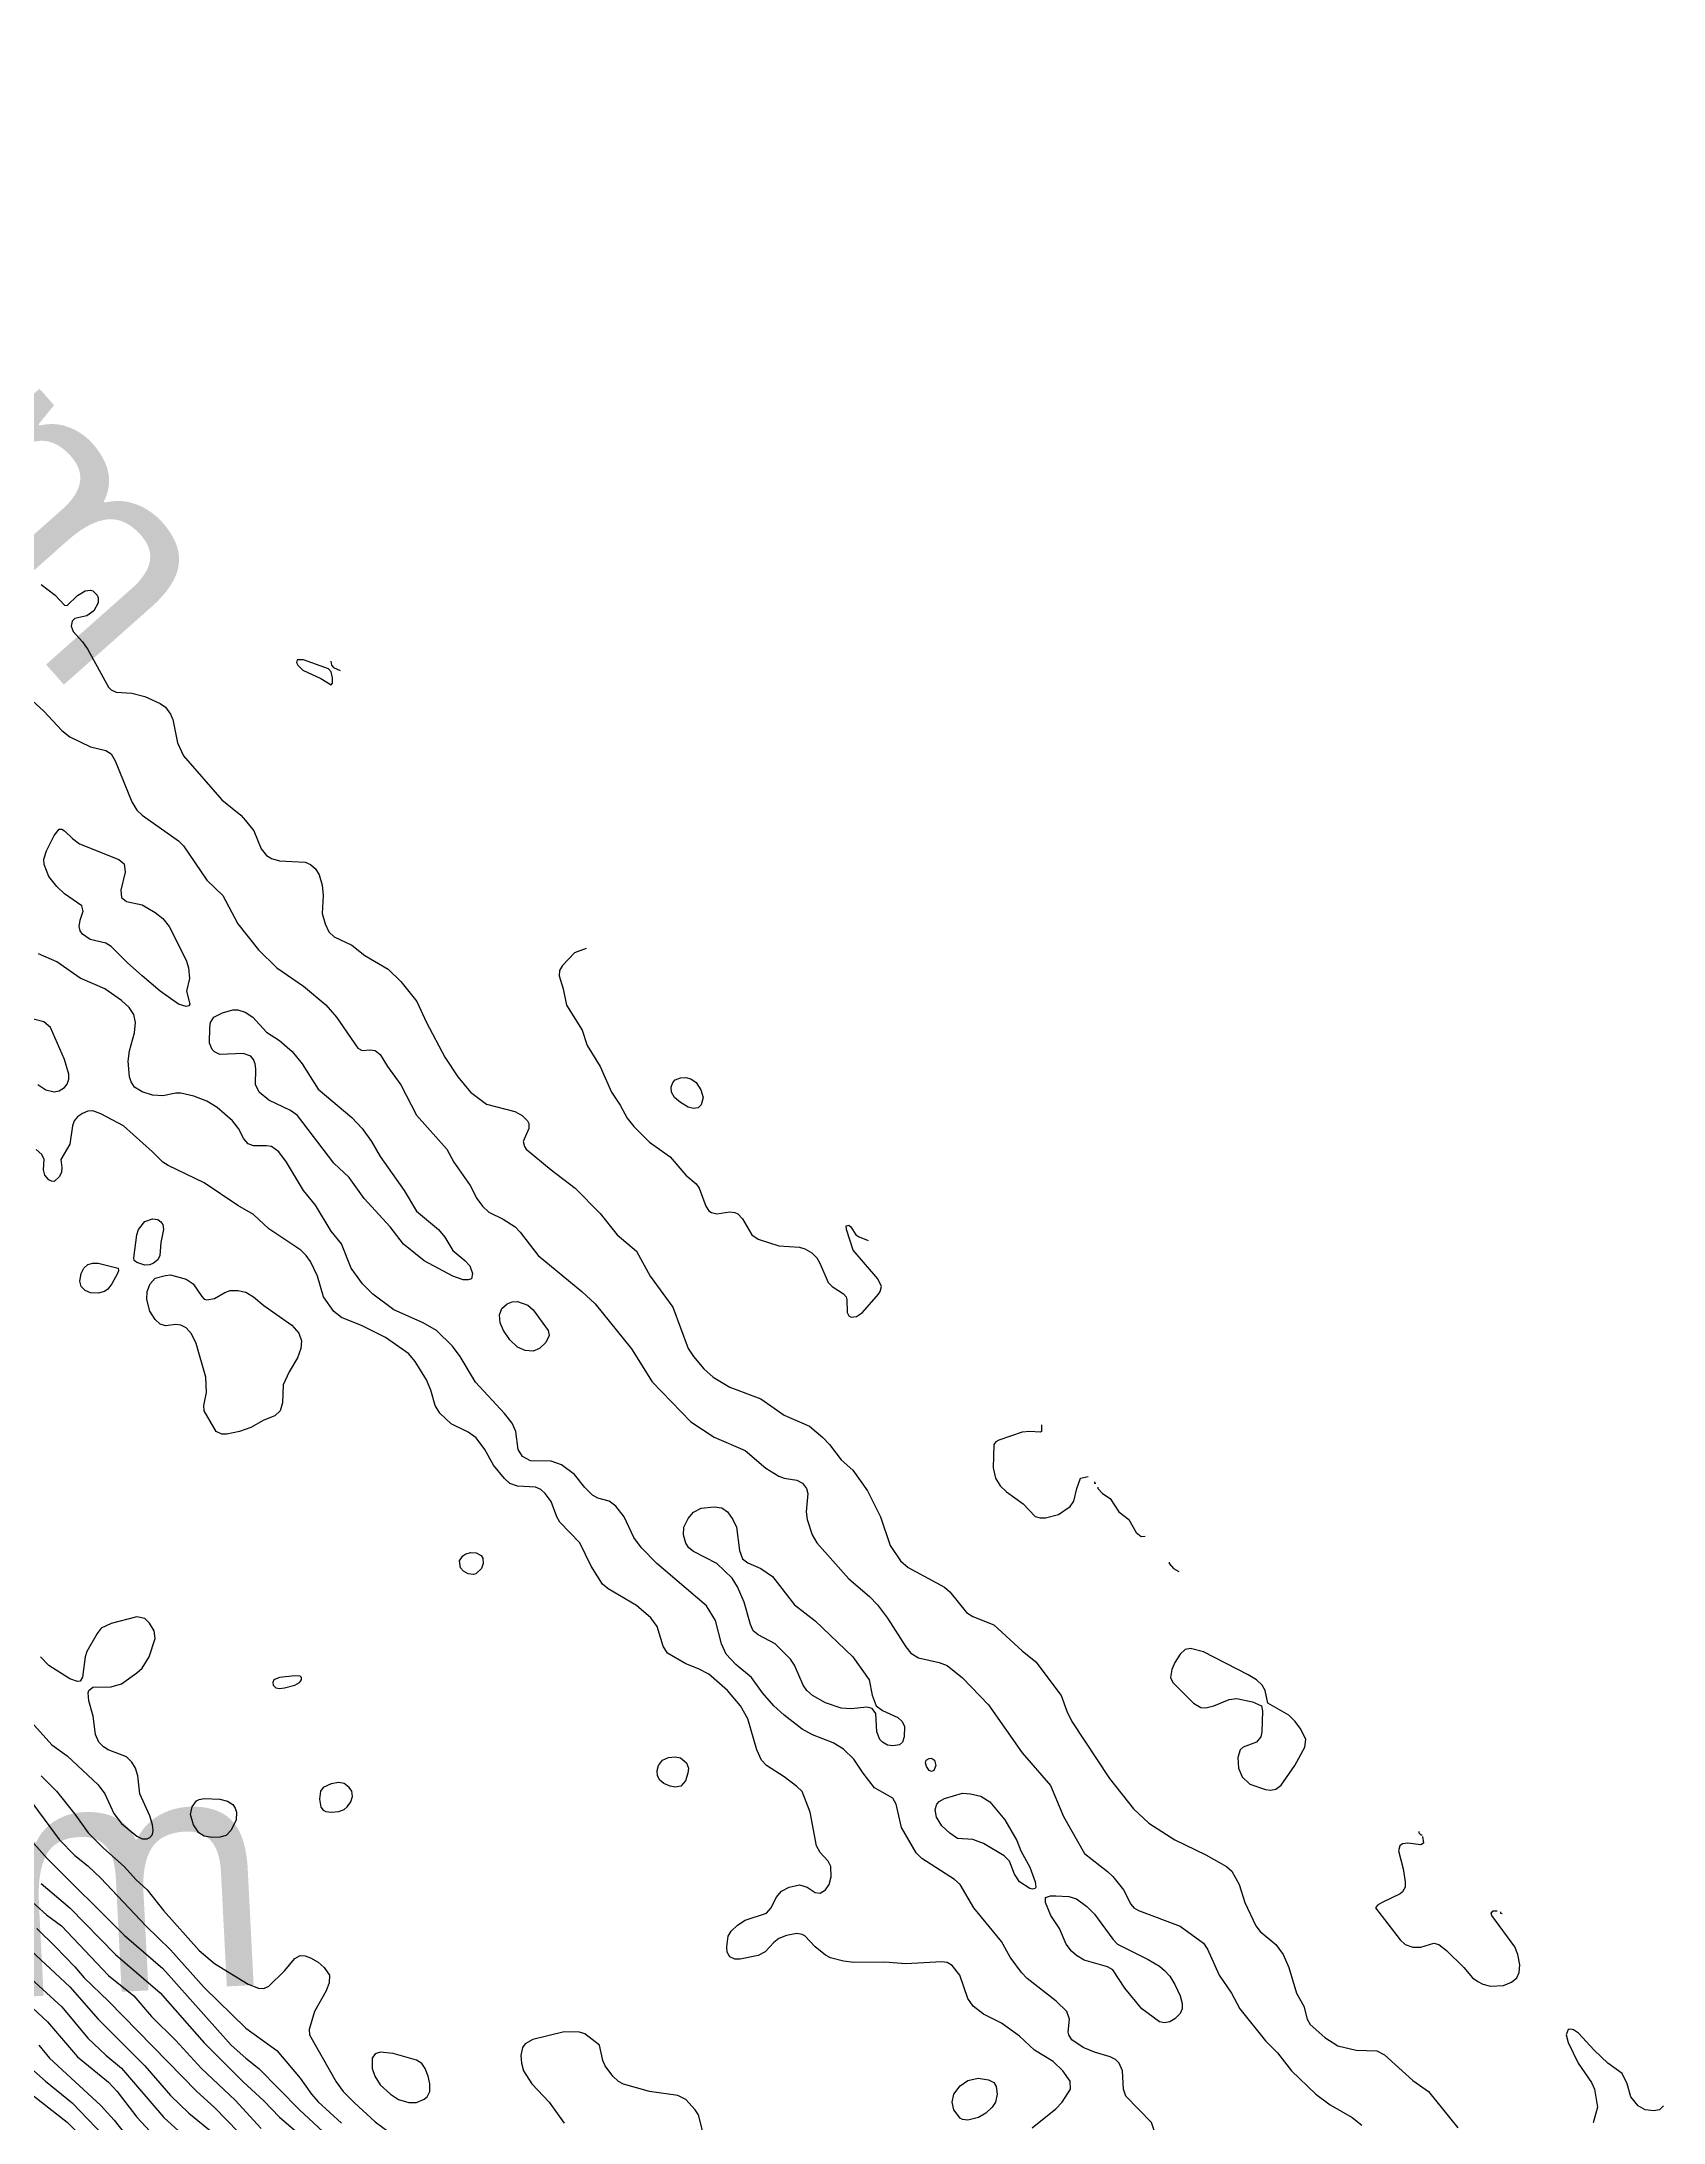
# Model space of a CAD drawing. Extents: x 474277 to 475042, y 254928 to 255625.
# Drawn here: x 474789.9 to 474838, y 255488.2 to 255549.8 of the extents above; entities that cross this region are included whole.
import ezdxf

# ---------------------------------------------------------------- set-up
doc = ezdxf.new("R2010")
doc.units = 0
doc.header["$MEASUREMENT"] = 0
doc.layers.add('BaseMapV2_DTM_export_MonNov09090547073261 — entities', color=1, linetype='CONTINUOUS')
doc.styles.get("Standard").update_dxf_attribs({"font": 'romans.shx'})

msp = doc.modelspace()

# ---------------------------------------------------------------- linework, layer by layer
at = {"layer": 'BaseMapV2_DTM_export_MonNov09090547073261 — entities', "color": 15, "linetype": 'Continuous', "true_color": 0xb7484b}
for points in [[(474789.901, 255533.736, 82.75), (474790.31, 255533.417, 82.75), (474790.591, 255533.117, 82.75), (474790.668, 255533.112, 82.75), (474790.974, 255533.407, 82.75), (474791.204, 255533.544, 82.75), (474791.358, 255533.567, 82.75), (474791.434, 255533.542, 82.75), (474791.555, 255533.417, 82.75), (474791.586, 255533.341, 82.75), (474791.587, 255533.187, 82.75), (474791.458, 255532.957, 82.75), (474791.25, 255532.804, 82.75), (474790.898, 255532.725, 82.75), (474790.816, 255532.651, 82.75), (474790.784, 255532.497, 82.75), (474790.848, 255532.344, 82.75), (474791.128, 255532.031, 82.75), (474791.28, 255531.807, 82.75), (474791.894, 255530.697, 82.75), (474791.971, 255530.617, 82.75), (474792.124, 255530.543, 82.75), (474792.584, 255530.513, 82.75), (474792.968, 255530.416, 82.75), (474793.428, 255530.209, 82.75), (474793.581, 255530.095, 82.75), (474793.732, 255529.89, 82.75), (474793.801, 255529.737, 82.75), (474793.936, 255529.047, 82.75), (474794.119, 255528.663, 82.75), (474795.253, 255527.36, 82.75), (474795.813, 255526.9, 82.75), (474795.953, 255526.747, 82.75), (474796.195, 255526.44, 82.75), (474796.413, 255525.903, 82.75), (474796.572, 255525.709, 82.75), (474796.725, 255525.623, 82.75), (474796.955, 255525.552, 82.75), (474797.722, 255525.509, 82.75), (474797.878, 255525.443, 82.75), (474798.028, 255525.311, 82.75), (474798.133, 255525.136, 82.75), (474798.228, 255524.83, 82.75), (474798.254, 255524.523, 82.75), (474798.219, 255523.986, 82.75), (474798.312, 255523.679, 82.75), (474798.425, 255523.449, 82.75), (474798.579, 255523.296, 82.75), (474799.102, 255523.047, 82.75), (474799.485, 255522.748, 82.75), (474800.175, 255522.336, 82.75), (474800.559, 255521.973, 82.75), (474801.032, 255521.379, 82.75), (474801.317, 255520.766, 82.75), (474801.862, 255519.737, 82.75), (474802.246, 255519.149, 82.75), (474802.617, 255518.696, 82.75), (474803.089, 255518.341, 82.75), (474803.932, 255518.124, 82.75), (474804.145, 255518.005, 82.75), (474804.305, 255517.852, 82.75), (474804.346, 255517.775, 82.75), (474804.349, 255517.622, 82.75), (474804.182, 255517.239, 82.75), (474804.214, 255517.085, 82.75), (474804.266, 255517.009, 82.75), (474805.006, 255516.395, 82.75), (474805.718, 255515.859, 82.75), (474806.463, 255515.105, 82.75), (474806.964, 255514.478, 82.75), (474807.536, 255513.994, 82.75), (474807.937, 255513.252, 82.75), (474808.61, 255512.331, 82.75), (474809.07, 255511.105, 82.75), (474809.22, 255510.875, 82.75), (474809.53, 255510.508, 82.75), (474809.811, 255510.261, 82.75), (474810.297, 255509.959, 82.75), (474811.217, 255509.618, 82.75), (474811.907, 255509.136, 82.75), (474812.657, 255508.804, 82.75), (474813.057, 255508.475, 82.75), (474813.254, 255508.268, 82.75), (474813.594, 255507.81, 82.75), (474813.941, 255507.501, 82.75), (474814.381, 255506.887, 82.75), (474814.767, 255506.121, 82.75), (474815.051, 255505.271, 82.75), (474815.354, 255504.817, 82.75), (474815.587, 255504.621, 82.75), (474816.661, 255504.041, 82.75), (474816.821, 255503.897, 82.75), (474817.307, 255503.284, 82.75), (474817.504, 255503.167, 82.75), (474818.118, 255502.921, 82.75), (474818.961, 255502.15, 82.75), (474819.362, 255501.827, 82.75), (474820.113, 255500.83, 82.75), (474820.28, 255500.37, 82.75), (474820.428, 255500.063, 82.75), (474821.545, 255498.376, 82.75), (474822.258, 255497.478, 82.75), (474822.718, 255497.052, 82.75), (474823.485, 255496.554, 82.75), (474824.405, 255496.11, 82.75), (474825.018, 255495.764, 82.75), (474825.172, 255495.632, 82.75), (474825.392, 255495.233, 82.75), (474825.561, 255494.696, 82.75), (474825.884, 255494.006, 82.75), (474826.015, 255493.839, 82.75), (474826.475, 255493.456, 82.75), (474826.691, 255493.162, 82.75), (474826.861, 255492.779, 82.75), (474827.089, 255492.012, 82.75), (474827.301, 255491.629, 82.75), (474827.402, 255491.245, 82.75), (474827.492, 255491.092, 82.75), (474827.932, 255490.701, 82.75), (474828.316, 255490.456, 82.75), (474828.852, 255490.328, 82.75), (474829.466, 255490.305, 82.75), (474829.696, 255490.187, 82.75), (474830.539, 255489.434, 82.75), (474831, 255489.099, 82.75), (474831.872, 255488.025, 82.75)], [(474798.488, 255530.765, 82.5), (474798.533, 255530.81, 82.5), (474798.532, 255530.964, 82.5), (474798.488, 255531.146, 82.5), (474798.412, 255531.235, 82.5), (474797.674, 255531.5, 82.5), (474797.479, 255531.5, 82.5), (474797.468, 255531.424, 82.5), (474797.504, 255531.347, 82.5), (474797.654, 255531.194, 82.5), (474798.182, 255530.95, 82.5), (474798.488, 255530.765, 82.5)], [(474798.479, 255531.462, 82.5), (474798.496, 255531.347, 82.5), (474798.556, 255531.27, 82.5), (474798.757, 255531.19, 82.5)], [(474789.321, 255530.58, 83), (474789.977, 255529.982, 83), (474790.514, 255529.413, 83), (474790.744, 255529.22, 83), (474791.358, 255528.93, 83), (474791.818, 255528.819, 83), (474791.971, 255528.713, 83), (474792.096, 255528.51, 83), (474792.584, 255527.295, 83), (474792.729, 255527.053, 83), (474792.894, 255526.9, 83), (474793.965, 255526.14, 83), (474794.118, 255525.996, 83), (474794.808, 255524.974, 83), (474795.285, 255524.523, 83), (474795.726, 255523.679, 83), (474796.334, 255522.913, 83), (474796.885, 255522.376, 83), (474797.666, 255521.839, 83), (474798.335, 255521.281, 83), (474798.652, 255520.919, 83), (474799.282, 255519.999, 83), (474799.409, 255519.931, 83), (474799.639, 255519.95, 83), (474799.792, 255519.929, 83), (474799.945, 255519.818, 83), (474800.163, 255519.462, 83), (474800.559, 255518.92, 83), (474801.019, 255518.017, 83), (474801.919, 255517.009, 83), (474802.127, 255516.625, 83), (474802.613, 255515.935, 83), (474802.803, 255515.552, 83), (474802.972, 255515.322, 83), (474803.166, 255515.149, 83), (474803.583, 255514.938, 83), (474803.938, 255514.708, 83), (474804.089, 255514.555, 83), (474804.626, 255513.865, 83), (474805.916, 255512.791, 83), (474806.309, 255512.425, 83), (474807.383, 255511.099, 83), (474807.996, 255510.117, 83), (474809.146, 255508.935, 83), (474809.837, 255508.486, 83), (474810.757, 255508.088, 83), (474811.37, 255507.564, 83), (474811.753, 255507.322, 83), (474811.907, 255507.264, 83), (474812.29, 255507.212, 83), (474812.458, 255507.117, 83), (474812.57, 255506.964, 83), (474812.609, 255506.811, 83), (474812.56, 255506.274, 83), (474812.588, 255506.044, 83), (474812.738, 255505.584, 83), (474812.877, 255505.354, 83), (474813.824, 255504.29, 83), (474814.437, 255503.762, 83), (474814.68, 255503.514, 83), (474814.974, 255503.12, 83), (474815.511, 255502.274, 83), (474815.664, 255502.087, 83), (474815.894, 255501.947, 83), (474816.507, 255501.81, 83), (474816.737, 255501.716, 83), (474817.197, 255501.352, 83), (474817.964, 255500.552, 83), (474818.961, 255499.135, 83), (474819.804, 255498.165, 83), (474820.188, 255497.248, 83), (474820.806, 255496.153, 83), (474821.491, 255495.623, 83), (474821.645, 255495.469, 83), (474821.965, 255495.079, 83), (474822.181, 255494.651, 83), (474822.273, 255494.543, 83), (474822.411, 255494.461, 83), (474823.638, 255493.996, 83), (474824.328, 255493.493, 83), (474824.454, 255493.316, 83), (474824.796, 255492.549, 83), (474825.161, 255492.012, 83), (474825.405, 255491.552, 83), (474826.169, 255490.6, 83), (474826.521, 255490.249, 83), (474826.935, 255489.72, 83), (474827.661, 255489.022, 83), (474828.085, 255488.706, 83), (474828.741, 255488.332, 83), (474829.028, 255488.102, 83)], [(474794.3, 255521.303, 83.25), (474794.271, 255521.256, 83.25), (474794.195, 255521.232, 83.25), (474793.965, 255521.302, 83.25), (474793.428, 255521.689, 83.25), (474792.891, 255522.144, 83.25), (474792.457, 255522.529, 83.25), (474791.971, 255523.016, 83.25), (474791.818, 255523.11, 83.25), (474791.352, 255523.219, 83.25), (474791.119, 255523.373, 83.25), (474791.051, 255523.476, 83.25), (474791.024, 255523.603, 83.25), (474791.051, 255523.793, 83.25), (474791.143, 255524.063, 83.25), (474791.107, 255524.216, 83.25), (474790.591, 255524.57, 83.25), (474790.361, 255524.785, 83.25), (474790.131, 255525.089, 83.25), (474789.986, 255525.443, 83.25), (474789.98, 255525.596, 83.25), (474790.054, 255525.843, 83.25), (474790.284, 255526.301, 83.25), (474790.437, 255526.487, 83.25), (474790.514, 255526.487, 83.25), (474790.591, 255526.44, 83.25), (474790.828, 255526.21, 83.25), (474791.039, 255526.056, 83.25), (474792.201, 255525.587, 83.25), (474792.354, 255525.463, 83.25), (474792.388, 255525.213, 83.25), (474792.261, 255524.676, 83.25), (474792.278, 255524.46, 83.25), (474792.431, 255524.346, 83.25), (474792.891, 255524.245, 83.25), (474793.274, 255524.019, 83.25), (474793.505, 255523.837, 83.25), (474793.696, 255523.603, 83.25), (474794.192, 255522.606, 83.25), (474794.268, 255522.376, 83.25), (474794.297, 255522.069, 83.25), (474794.205, 255521.686, 83.25), (474794.3, 255521.303, 83.25)], [(474823.031, 255487.488, 83), (474822.795, 255488.19, 83), (474822.028, 255488.967, 83), (474821.965, 255489.175, 83), (474821.933, 255489.712, 83), (474821.838, 255489.942, 83), (474821.721, 255490.047, 83), (474821.568, 255490.126, 83), (474821.108, 255490.264, 83), (474820.764, 255490.402, 83), (474820.435, 255490.632, 83), (474820.341, 255490.785, 83), (474820.326, 255490.862, 83), (474820.367, 255491.245, 83), (474820.284, 255491.475, 83), (474819.968, 255491.782, 83), (474819.114, 255492.449, 83), (474818.946, 255492.626, 83), (474818.607, 255493.086, 83), (474818.344, 255493.546, 83), (474817.529, 255494.543, 83), (474817.121, 255495.236, 83), (474816.954, 255495.386, 83), (474815.989, 255495.999, 83), (474815.817, 255496.167, 83), (474815.387, 255496.919, 83), (474815.227, 255497.61, 83), (474815.127, 255497.792, 83), (474814.59, 255498.092, 83), (474814.247, 255498.53, 83), (474813.977, 255498.945, 83), (474813.67, 255499.239, 83), (474813.364, 255499.428, 83), (474812.75, 255499.662, 83), (474812.444, 255499.835, 83), (474811.907, 255500.246, 83), (474811.6, 255500.529, 83), (474811.268, 255500.907, 83), (474810.938, 255501.367, 83), (474810.476, 255501.75, 83), (474810.196, 255502.057, 83), (474810.053, 255502.363, 83), (474809.879, 255503.054, 83), (474809.607, 255503.488, 83), (474808.136, 255504.74, 83), (474807.688, 255505.201, 83), (474807.461, 255505.507, 83), (474807.173, 255506.121, 83), (474806.923, 255506.44, 83), (474806.728, 255506.581, 83), (474806.386, 255506.679, 83), (474806.233, 255506.764, 83), (474806.003, 255506.991, 83), (474805.696, 255507.373, 83), (474805.313, 255507.665, 83), (474805.006, 255507.775, 83), (474804.393, 255507.784, 83), (474804.163, 255507.905, 83), (474804.031, 255508.114, 83), (474803.957, 255508.651, 83), (474803.856, 255508.9, 83), (474803.626, 255509.186, 83), (474802.762, 255510.108, 83), (474802.316, 255510.875, 83), (474802.082, 255511.181, 83), (474801.608, 255511.641, 83), (474801.214, 255511.871, 83), (474800.345, 255512.255, 83), (474799.723, 255512.715, 83), (474799.418, 255513.021, 83), (474799.086, 255513.482, 83), (474798.795, 255514.205, 83), (474798.488, 255514.584, 83), (474798.028, 255515.35, 83), (474797.672, 255515.782, 83), (474797.172, 255516.625, 83), (474796.943, 255516.932, 83), (474796.725, 255517.087, 83), (474796.572, 255517.113, 83), (474796.188, 255517.107, 83), (474796.035, 255517.166, 83), (474795.9, 255517.315, 83), (474795.746, 255517.622, 83), (474795.564, 255517.852, 83), (474795.115, 255518.246, 83), (474794.808, 255518.429, 83), (474794.425, 255518.577, 83), (474794.041, 255518.669, 83), (474793.888, 255518.665, 83), (474793.505, 255518.587, 83), (474793.198, 255518.612, 83), (474792.891, 255518.706, 83), (474792.663, 255518.849, 83), (474792.563, 255519.002, 83), (474792.516, 255519.156, 83), (474792.472, 255519.616, 83), (474792.514, 255519.922, 83), (474792.665, 255520.459, 83), (474792.695, 255520.766, 83), (474792.643, 255520.996, 83), (474792.508, 255521.206, 83), (474792.278, 255521.416, 83), (474791.783, 255521.763, 83), (474791.051, 255522.078, 83), (474790.361, 255522.554, 83), (474789.824, 255522.793, 83)], [(474806.041, 255522.951, 82.5), (474805.696, 255522.823, 82.5), (474805.344, 255522.453, 82.5), (474805.257, 255522.299, 82.5), (474805.246, 255522.146, 82.5), (474805.363, 255521.763, 82.5), (474805.466, 255521.278, 82.5), (474805.924, 255520.536, 82.5), (474806.072, 255520.076, 82.5), (474806.46, 255519.462, 82.5), (474806.791, 255518.696, 82.5), (474807.052, 255518.312, 82.5), (474807.264, 255517.929, 82.5), (474807.46, 255517.682, 82.5), (474807.92, 255517.217, 82.5), (474808.529, 255516.779, 82.5), (474808.999, 255516.242, 82.5), (474809.3, 255515.979, 82.5), (474809.389, 255515.859, 82.5), (474809.585, 255515.322, 82.5), (474809.683, 255515.18, 82.5), (474809.76, 255515.131, 82.5), (474809.913, 255515.099, 82.5), (474810.297, 255515.152, 82.5), (474810.45, 255515.136, 82.5), (474810.533, 255515.092, 82.5), (474810.68, 255514.944, 82.5), (474810.952, 255514.478, 82.5), (474811.14, 255514.345, 82.5), (474811.753, 255514.147, 82.5), (474812.367, 255514.112, 82.5), (474812.52, 255514.062, 82.5), (474812.725, 255513.942, 82.5), (474812.874, 255513.788, 82.5), (474812.967, 255513.635, 82.5), (474813.21, 255513.062, 82.5), (474813.334, 255512.945, 82.5), (474813.67, 255512.726, 82.5), (474813.743, 255512.638, 82.5), (474813.771, 255512.561, 82.5), (474813.773, 255512.178, 82.5), (474813.824, 255512.075, 82.5), (474813.9, 255512.032, 82.5), (474814.054, 255512.053, 82.5), (474814.228, 255512.178, 82.5), (474814.703, 255512.715, 82.5), (474814.754, 255512.791, 82.5), (474814.792, 255512.945, 82.5), (474814.69, 255513.175, 82.5), (474813.959, 255514.018, 82.5), (474813.754, 255514.632, 82.5), (474813.747, 255514.736, 82.5), (474813.824, 255514.757, 82.5), (474813.887, 255514.708, 82.5), (474814.03, 255514.478, 82.5), (474814.13, 255514.41, 82.5), (474814.399, 255514.304, 82.5)], [(474802.644, 255513.175, 83.25), (474802.552, 255513.136, 83.25), (474802.399, 255513.139, 83.25), (474802.092, 255513.25, 83.25), (474801.249, 255513.705, 83.25), (474800.635, 255514.199, 83.25), (474800.237, 255514.708, 83.25), (474799.471, 255515.552, 83.25), (474799.025, 255516.169, 83.25), (474798.565, 255516.595, 83.25), (474797.489, 255518.005, 83.25), (474797.286, 255518.159, 83.25), (474796.648, 255518.465, 83.25), (474796.355, 255518.696, 83.25), (474796.251, 255518.926, 83.25), (474796.26, 255519.386, 83.25), (474796.236, 255519.539, 83.25), (474796.188, 255519.67, 83.25), (474796.112, 255519.767, 83.25), (474795.881, 255519.844, 83.25), (474795.191, 255519.818, 83.25), (474795.038, 255519.89, 83.25), (474794.961, 255519.966, 83.25), (474794.885, 255520.152, 83.25), (474794.894, 255520.612, 83.25), (474794.912, 255520.766, 83.25), (474795.01, 255520.919, 83.25), (474795.268, 255521.044, 83.25), (474795.575, 255521.138, 83.25), (474795.728, 255521.136, 83.25), (474795.944, 255521.072, 83.25), (474796.165, 255520.919, 83.25), (474796.572, 255520.479, 83.25), (474796.955, 255520.231, 83.25), (474797.338, 255519.898, 83.25), (474797.63, 255519.539, 83.25), (474798.105, 255518.784, 83.25), (474799.102, 255517.944, 83.25), (474799.409, 255517.619, 83.25), (474799.689, 255517.239, 83.25), (474799.945, 255516.79, 83.25), (474800.654, 255515.782, 83.25), (474801.019, 255515.173, 83.25), (474801.675, 255514.632, 83.25), (474801.862, 255514.402, 83.25), (474802.092, 255514.008, 83.25), (474802.453, 255513.712, 83.25), (474802.595, 255513.558, 83.25), (474802.679, 255513.328, 83.25), (474802.644, 255513.175, 83.25)], [(474790.437, 255518.737, 82.75), (474790.591, 255518.84, 82.75), (474790.668, 255518.933, 82.75), (474790.72, 255519.079, 82.75), (474790.714, 255519.232, 82.75), (474790.591, 255519.667, 82.75), (474790.175, 255520.612, 82.75), (474789.977, 255520.784, 82.75), (474789.671, 255520.857, 82.75)], [(474789.798, 255518.926, 82.75), (474790.042, 255518.772, 82.75), (474790.284, 255518.711, 82.75), (474790.437, 255518.737, 82.75)], [(474809.363, 255518.235, 82.5), (474809.223, 255518.212, 82.5), (474809.07, 255518.253, 82.5), (474808.84, 255518.392, 82.5), (474808.661, 255518.542, 82.5), (474808.573, 255518.696, 82.5), (474808.56, 255518.849, 82.5), (474808.61, 255518.984, 82.5), (474808.686, 255519.067, 82.5), (474808.84, 255519.127, 82.5), (474808.993, 255519.13, 82.5), (474809.146, 255519.094, 82.5), (474809.3, 255518.989, 82.5), (474809.439, 255518.772, 82.5), (474809.506, 255518.542, 82.5), (474809.453, 255518.323, 82.5), (474809.363, 255518.235, 82.5)], [(474819.253, 255488.025, 82.75), (474819.958, 255488.594, 82.75), (474820.15, 255488.792, 82.75), (474820.388, 255489.175, 82.75), (474820.382, 255489.405, 82.75), (474820.169, 255489.712, 82.75), (474819.881, 255489.987, 82.75), (474819.331, 255490.325, 82.75), (474818.884, 255490.746, 82.75), (474818.348, 255491.132, 82.75), (474817.811, 255491.397, 82.75), (474817.514, 255491.629, 82.75), (474817.35, 255491.859, 82.75), (474817.11, 255492.549, 82.75), (474816.891, 255492.837, 82.75), (474816.737, 255492.922, 82.75), (474816.584, 255492.941, 82.75), (474815.511, 255492.886, 82.75), (474814.897, 255492.931, 82.75), (474813.977, 255492.925, 82.75), (474813.67, 255492.963, 82.75), (474813.287, 255493.062, 82.75), (474813.134, 255493.139, 82.75), (474812.827, 255493.384, 82.75), (474812.52, 255493.709, 82.75), (474812.444, 255493.756, 82.75), (474812.29, 255493.785, 82.75), (474811.983, 255493.725, 82.75), (474811.753, 255493.636, 82.75), (474811.6, 255493.513, 82.75), (474811.347, 255493.239, 82.75), (474811.14, 255493.13, 82.75), (474810.603, 255493.022, 82.75), (474810.45, 255493.026, 82.75), (474810.297, 255493.093, 82.75), (474810.22, 255493.234, 82.75), (474810.208, 255493.392, 82.75), (474810.254, 255493.699, 82.75), (474810.336, 255493.852, 82.75), (474810.527, 255494.029, 82.75), (474810.757, 255494.173, 82.75), (474811.385, 255494.389, 82.75), (474811.523, 255494.538, 82.75), (474811.676, 255494.849, 82.75), (474811.83, 255495.033, 82.75), (474812.06, 255495.158, 82.75), (474812.367, 255495.224, 82.75), (474812.587, 255495.156, 82.75), (474812.827, 255494.995, 82.75), (474812.98, 255494.979, 82.75), (474813.134, 255495.075, 82.75), (474813.246, 255495.233, 82.75), (474813.307, 255495.463, 82.75), (474813.295, 255495.769, 82.75), (474813.216, 255495.923, 82.75), (474812.98, 255496.177, 82.75), (474812.87, 255496.383, 82.75), (474812.677, 255497.38, 82.75), (474812.444, 255497.986, 82.75), (474812.29, 255498.139, 82.75), (474811.907, 255498.426, 82.75), (474811.386, 255498.76, 82.75), (474811.238, 255498.913, 82.75), (474811.101, 255499.22, 82.75), (474810.834, 255500.14, 82.75), (474810.612, 255500.523, 82.75), (474810.231, 255500.983, 82.75), (474809.683, 255501.465, 82.75), (474809.376, 255501.619, 82.75), (474808.993, 255501.764, 82.75), (474808.456, 255502.086, 82.75), (474808.325, 255502.287, 82.75), (474808.15, 255502.875, 82.75), (474807.964, 255503.13, 82.75), (474807.536, 255503.492, 82.75), (474806.693, 255503.992, 82.75), (474806.527, 255504.127, 82.75), (474806.194, 255504.664, 82.75), (474805.861, 255505.354, 82.75), (474805.26, 255505.967, 82.75), (474805.172, 255506.121, 82.75), (474805.006, 255506.573, 82.75), (474804.834, 255506.811, 82.75), (474804.699, 255506.931, 82.75), (474804.546, 255506.997, 82.75), (474804.009, 255507.032, 82.75), (474803.779, 255507.11, 82.75), (474803.626, 255507.255, 82.75), (474803.304, 255507.654, 82.75), (474803.04, 255508.114, 82.75), (474802.782, 255508.462, 82.75), (474802.552, 255508.633, 82.75), (474802.045, 255508.881, 82.75), (474801.713, 255509.188, 82.75), (474801.57, 255509.418, 82.75), (474801.441, 255509.878, 82.75), (474801.31, 255510.184, 82.75), (474800.981, 255510.721, 82.75), (474800.794, 255510.951, 82.75), (474800.099, 255511.434, 82.75), (474799.409, 255511.774, 82.75), (474798.793, 255512.025, 82.75), (474798.565, 255512.199, 82.75), (474798.262, 255512.638, 82.75), (474798.086, 255513.252, 82.75), (474797.875, 255513.684, 82.75), (474797.75, 255513.865, 82.75), (474797.593, 255514.018, 82.75), (474796.648, 255514.652, 82.75), (474796.188, 255515.077, 82.75), (474795.728, 255515.343, 82.75), (474794.731, 255516.011, 82.75), (474793.658, 255516.523, 82.75), (474793.505, 255516.622, 82.75), (474793.197, 255516.932, 82.75), (474792.338, 255517.699, 82.75), (474791.664, 255518.056, 82.75), (474791.434, 255518.143, 82.75), (474791.281, 255518.135, 82.75), (474791.128, 255518.065, 82.75), (474790.974, 255517.966, 82.75), (474790.879, 255517.852, 82.75), (474790.828, 255517.699, 82.75), (474790.746, 255517.162, 82.75), (474790.486, 255516.702, 82.75), (474790.515, 255516.472, 82.75), (474790.498, 255516.319, 82.75), (474790.437, 255516.189, 82.75), (474790.284, 255516.057, 82.75), (474790.207, 255516.058, 82.75), (474790.131, 255516.099, 82.75), (474790.012, 255516.242, 82.75), (474789.966, 255516.395, 82.75), (474789.985, 255516.702, 82.75), (474789.919, 255516.855, 82.75), (474789.747, 255516.997, 82.75)], [(474793.224, 255513.635, 82.75), (474793.121, 255513.581, 82.75), (474792.968, 255513.578, 82.75), (474792.738, 255513.653, 82.75), (474792.653, 255513.712, 82.75), (474792.643, 255513.788, 82.75), (474792.737, 255514.478, 82.75), (474792.782, 255514.632, 82.75), (474792.968, 255514.864, 82.75), (474793.198, 255514.947, 82.75), (474793.351, 255514.926, 82.75), (474793.448, 255514.862, 82.75), (474793.505, 255514.78, 82.75), (474793.525, 255514.632, 82.75), (474793.442, 255514.248, 82.75), (474793.414, 255513.865, 82.75), (474793.351, 255513.734, 82.75), (474793.224, 255513.635, 82.75)], [(474791.772, 255512.791, 82.75), (474791.588, 255512.742, 82.75), (474791.358, 255512.753, 82.75), (474791.204, 255512.82, 82.75), (474791.088, 255512.945, 82.75), (474791.047, 255513.098, 82.75), (474791.087, 255513.328, 82.75), (474791.159, 255513.482, 82.75), (474791.281, 255513.593, 82.75), (474791.434, 255513.636, 82.75), (474791.588, 255513.633, 82.75), (474792.176, 255513.482, 82.75), (474792.189, 255513.405, 82.75), (474792.162, 255513.328, 82.75), (474791.993, 255513.021, 82.75), (474791.879, 255512.868, 82.75), (474791.772, 255512.791, 82.75)], [(474795.404, 255508.574, 82.75), (474795.247, 255508.574, 82.75), (474795.083, 255508.651, 82.75), (474794.729, 255509.264, 82.75), (474794.723, 255509.418, 82.75), (474794.796, 255509.801, 82.75), (474794.78, 255510.261, 82.75), (474794.488, 255511.258, 82.75), (474794.348, 255511.537, 82.75), (474794.195, 255511.717, 82.75), (474794.041, 255511.801, 82.75), (474793.888, 255511.818, 82.75), (474793.581, 255511.775, 82.75), (474793.428, 255511.823, 82.75), (474793.274, 255511.966, 82.75), (474793.121, 255512.208, 82.75), (474793.032, 255512.561, 82.75), (474793.04, 255512.791, 82.75), (474793.129, 255513.021, 82.75), (474793.274, 255513.19, 82.75), (474793.581, 255513.273, 82.75), (474793.735, 255513.284, 82.75), (474794.195, 255513.156, 82.75), (474794.401, 255513.021, 82.75), (474794.655, 255512.645, 82.75), (474794.731, 255512.57, 82.75), (474794.808, 255512.544, 82.75), (474795.038, 255512.587, 82.75), (474795.345, 255512.77, 82.75), (474795.498, 255512.823, 82.75), (474795.728, 255512.827, 82.75), (474795.958, 255512.771, 82.75), (474796.188, 255512.642, 82.75), (474796.495, 255512.382, 82.75), (474797.329, 255511.795, 82.75), (474797.534, 255511.565, 82.75), (474797.613, 255511.335, 82.75), (474797.595, 255511.105, 82.75), (474797.492, 255510.827, 82.75), (474797.246, 255510.414, 82.75), (474797.065, 255510.031, 82.75), (474797.049, 255509.494, 82.75), (474796.982, 255509.264, 82.75), (474796.819, 255509.111, 82.75), (474796.495, 255508.981, 82.75), (474796.112, 255508.768, 82.75), (474795.772, 255508.651, 82.75), (474795.404, 255508.574, 82.75)], [(474804.476, 255511.028, 83.25), (474804.239, 255511.045, 83.25), (474804.009, 255511.148, 83.25), (474803.779, 255511.362, 83.25), (474803.594, 255511.641, 83.25), (474803.494, 255511.871, 83.25), (474803.478, 255512.101, 83.25), (474803.549, 255512.293, 83.25), (474803.702, 255512.425, 83.25), (474803.856, 255512.488, 83.25), (474804.009, 255512.502, 83.25), (474804.316, 255512.395, 83.25), (474804.475, 255512.255, 83.25), (474804.92, 255511.641, 83.25), (474804.949, 255511.488, 83.25), (474804.853, 255511.28, 83.25), (474804.664, 255511.105, 83.25), (474804.476, 255511.028, 83.25)], [(474819.536, 255508.843, 82.5), (474819.532, 255508.651, 82.5), (474819.498, 255508.626, 82.5), (474819.191, 255508.653, 82.5), (474818.961, 255508.626, 82.5), (474818.271, 255508.395, 82.5), (474818.177, 255508.344, 82.5), (474818.123, 255508.268, 82.5), (474818.105, 255507.577, 82.5), (474818.171, 255507.271, 82.5), (474818.308, 255507.041, 82.5), (474818.501, 255506.865, 82.5), (474818.994, 255506.504, 82.5), (474819.344, 255506.134, 82.5), (474819.498, 255506.089, 82.5), (474819.651, 255506.094, 82.5), (474820.034, 255506.188, 82.5), (474820.386, 255506.427, 82.5), (474820.495, 255506.581, 82.5), (474820.579, 255506.964, 82.5), (474820.687, 255507.271, 82.5), (474820.916, 255507.313, 82.5)], [(474821.106, 255507.156, 82.5), (474821.108, 255507.115, 82.5), (474821.146, 255507.115, 82.5)], [(474821.205, 255507.002, 82.5), (474821.205, 255506.964, 82.5), (474821.338, 255506.813, 82.5), (474821.568, 255506.661, 82.5), (474821.825, 255506.274, 82.5), (474822.117, 255506.044, 82.5), (474822.335, 255505.657, 82.5), (474822.488, 255505.538, 82.5), (474822.603, 255505.553, 82.5)], [(474815.323, 255499.373, 83.25), (474815.127, 255499.339, 83.25), (474814.974, 255499.363, 83.25), (474814.821, 255499.449, 83.25), (474814.746, 255499.526, 83.25), (474814.655, 255499.757, 83.25), (474814.627, 255500.293, 83.25), (474814.514, 255500.441, 83.25), (474814.36, 255500.483, 83.25), (474813.9, 255500.434, 83.25), (474813.594, 255500.451, 83.25), (474813.134, 255500.615, 83.25), (474812.748, 255500.83, 83.25), (474812.583, 255500.983, 83.25), (474812.475, 255501.137, 83.25), (474812.214, 255501.734, 83.25), (474812.094, 255501.903, 83.25), (474811.641, 255502.363, 83.25), (474811.14, 255502.625, 83.25), (474810.995, 255502.747, 83.25), (474810.91, 255502.934, 83.25), (474810.724, 255503.59, 83.25), (474810.524, 255504.05, 83.25), (474810.373, 255504.304, 83.25), (474809.917, 255504.74, 83.25), (474809.223, 255505.098, 83.25), (474809.091, 255505.201, 83.25), (474808.993, 255505.342, 83.25), (474808.927, 255505.584, 83.25), (474808.941, 255505.814, 83.25), (474809.07, 255506.077, 83.25), (474809.223, 255506.264, 83.25), (474809.453, 255506.38, 83.25), (474809.837, 255506.418, 83.25), (474810.067, 255506.388, 83.25), (474810.235, 255506.274, 83.25), (474810.392, 255506.044, 83.25), (474810.494, 255505.814, 83.25), (474810.59, 255505.124, 83.25), (474810.68, 255504.882, 83.25), (474810.833, 255504.756, 83.25), (474811.217, 255504.593, 83.25), (474811.567, 255504.357, 83.25), (474812.214, 255503.514, 83.25), (474812.827, 255503.041, 83.25), (474813.948, 255501.98, 83.25), (474814.43, 255501.29, 83.25), (474814.514, 255500.845, 83.25), (474814.64, 255500.523, 83.25), (474814.821, 255500.388, 83.25), (474815.281, 255500.175, 83.25), (474815.41, 255500.063, 83.25), (474815.474, 255499.91, 83.25), (474815.464, 255499.603, 83.25), (474815.412, 255499.45, 83.25), (474815.323, 255499.373, 83.25)], [(474802.78, 255504.434, 82.75), (474802.706, 255504.411, 82.75), (474802.552, 255504.43, 82.75), (474802.409, 255504.51, 82.75), (474802.322, 255504.613, 82.75), (474802.296, 255504.817, 82.75), (474802.388, 255504.97, 82.75), (474802.476, 255505.028, 82.75), (474802.629, 255505.066, 82.75), (474802.782, 255505.057, 82.75), (474802.936, 255504.979, 82.75), (474802.985, 255504.894, 82.75), (474802.997, 255504.74, 82.75), (474802.944, 255504.587, 82.75), (474802.78, 255504.434, 82.75)], [(474823.317, 255504.779, 82.5), (474823.317, 255504.74, 82.5), (474823.442, 255504.587, 82.5), (474823.6, 255504.504, 82.5)], [(474793.044, 255496.589, 82.5), (474793.121, 255496.624, 82.5), (474793.198, 255496.715, 82.5), (474793.221, 255496.843, 82.5), (474793.202, 255496.996, 82.5), (474793.121, 255497.271, 82.5), (474792.827, 255497.916, 82.5), (474792.759, 255498.453, 82.5), (474792.69, 255498.683, 82.5), (474792.584, 255498.86, 82.5), (474792.431, 255499.01, 82.5), (474791.889, 255499.22, 82.5), (474791.741, 255499.311, 82.5), (474791.605, 255499.45, 82.5), (474791.512, 255499.68, 82.5), (474791.437, 255500.217, 82.5), (474791.312, 255500.677, 82.5), (474791.291, 255500.907, 82.5), (474791.307, 255500.983, 82.5), (474791.434, 255501.074, 82.5), (474791.971, 255501.089, 82.5), (474792.278, 255501.178, 82.5), (474792.738, 255501.5, 82.5), (474792.891, 255501.642, 82.5), (474793.098, 255501.98, 82.5), (474793.276, 255502.517, 82.5), (474793.243, 255502.747, 82.5), (474793.105, 255502.977, 82.5), (474792.968, 255503.111, 82.5), (474792.738, 255503.161, 82.5), (474791.971, 255502.963, 82.5), (474791.681, 255502.824, 82.5), (474791.556, 255502.67, 82.5), (474791.249, 255502.133, 82.5), (474791.2, 255501.98, 82.5), (474791.128, 255501.378, 82.5), (474791.051, 255501.258, 82.5), (474790.974, 255501.242, 82.5), (474790.744, 255501.32, 82.5), (474790.131, 255501.719, 82.5), (474789.878, 255501.98, 82.5)], [(474826.475, 255498.058, 82.5), (474826.629, 255498.172, 82.5), (474827.041, 255498.76, 82.5), (474827.332, 255499.296, 82.5), (474827.367, 255499.526, 82.5), (474827.217, 255499.833, 82.5), (474827.047, 255500.063, 82.5), (474826.859, 255500.244, 82.5), (474826.238, 255500.6, 82.5), (474826.158, 255500.983, 82.5), (474826.069, 255501.137, 82.5), (474825.906, 255501.29, 82.5), (474825.659, 255501.443, 82.5), (474824.328, 255502.123, 82.5), (474823.945, 255502.22, 82.5), (474823.792, 255502.196, 82.5), (474823.638, 255502.059, 82.5), (474823.485, 255501.813, 82.5), (474823.39, 255501.597, 82.5), (474823.357, 255501.367, 82.5), (474823.425, 255501.213, 82.5), (474824.032, 255500.6, 82.5), (474824.252, 255500.478, 82.5), (474824.405, 255500.465, 82.5), (474824.635, 255500.525, 82.5), (474825.095, 255500.712, 82.5), (474825.325, 255500.744, 82.5), (474825.785, 255500.644, 82.5), (474826.055, 255500.523, 82.5), (474826.084, 255500.37, 82.5), (474826.064, 255499.757, 82.5), (474826.033, 255499.603, 82.5), (474825.905, 255499.45, 82.5), (474825.511, 255499.296, 82.5), (474825.416, 255499.22, 82.5), (474825.347, 255498.99, 82.5), (474825.365, 255498.683, 82.5), (474825.478, 255498.419, 82.5), (474825.709, 255498.208, 82.5), (474826.169, 255498.047, 82.5), (474826.322, 255498.032, 82.5), (474826.475, 255498.058, 82.5)], [(474797.108, 255501.054, 82.5), (474797.416, 255501.137, 82.5), (474797.554, 255501.213, 82.5), (474797.613, 255501.29, 82.5), (474797.616, 255501.367, 82.5), (474797.568, 255501.403, 82.5), (474797.415, 255501.41, 82.5), (474796.955, 255501.361, 82.5), (474796.795, 255501.29, 82.5), (474796.759, 255501.213, 82.5), (474796.771, 255501.137, 82.5), (474796.85, 255501.06, 82.5), (474796.955, 255501.037, 82.5), (474797.108, 255501.054, 82.5)], [(474789.522, 255500.14, 82.5), (474790.218, 255499.373, 82.5), (474790.668, 255499.046, 82.5), (474791.588, 255498.181, 82.5), (474791.787, 255497.916, 82.5), (474792.048, 255497.341, 82.5), (474792.278, 255497.042, 82.5), (474792.738, 255496.662, 82.5), (474792.891, 255496.59, 82.5), (474793.044, 255496.589, 82.5)], [(474808.848, 255498.146, 82.75), (474808.686, 255498.112, 82.75), (474808.533, 255498.141, 82.75), (474808.347, 255498.223, 82.75), (474808.226, 255498.32, 82.75), (474808.16, 255498.453, 82.75), (474808.152, 255498.606, 82.75), (474808.186, 255498.76, 82.75), (474808.303, 255498.911, 82.75), (474808.483, 255498.99, 82.75), (474808.686, 255499.017, 82.75), (474808.84, 255498.981, 82.75), (474809.018, 255498.836, 82.75), (474809.075, 255498.683, 82.75), (474809.06, 255498.53, 82.75), (474808.984, 255498.3, 82.75), (474808.848, 255498.146, 82.75)], [(474816.344, 255498.606, 83.25), (474816.277, 255498.578, 83.25), (474816.201, 255498.607, 83.25), (474816.124, 255498.727, 83.25), (474816.102, 255498.836, 83.25), (474816.12, 255498.913, 83.25), (474816.201, 255498.97, 83.25), (474816.277, 255498.973, 83.25), (474816.363, 255498.913, 83.25), (474816.399, 255498.76, 83.25), (474816.344, 255498.606, 83.25)], [(474789.901, 255498.453, 82.75), (474790.356, 255497.993, 82.75), (474790.898, 255497.319, 82.75), (474791.296, 255496.766, 82.75), (474791.743, 255496.306, 82.75), (474792.356, 255495.769, 82.75), (474792.699, 255495.386, 82.75), (474793.044, 255495.071, 82.75), (474793.519, 255494.466, 82.75), (474794.578, 255493.278, 82.75), (474795.038, 255492.894, 82.75), (474796.035, 255492.28, 82.75), (474796.342, 255492.159, 82.75), (474796.495, 255492.153, 82.75), (474796.648, 255492.223, 82.75), (474797.108, 255492.674, 82.75), (474797.415, 255493.047, 82.75), (474797.568, 255493.129, 82.75), (474797.722, 255493.12, 82.75), (474797.875, 255493.059, 82.75), (474798.105, 255492.931, 82.75), (474798.287, 255492.779, 82.75), (474798.438, 255492.549, 82.75), (474798.432, 255492.319, 82.75), (474798.339, 255492.089, 82.75), (474797.993, 255491.475, 82.75), (474797.835, 255490.939, 82.75), (474797.848, 255490.785, 82.75), (474798.642, 255489.387, 82.75), (474798.848, 255489.099, 82.75), (474799.179, 255488.764, 82.75), (474799.792, 255488.203, 82.75), (474800.361, 255487.795, 82.75)], [(474789.371, 255497.993, 83), (474790.437, 255496.568, 83), (474790.898, 255496.094, 83), (474791.281, 255495.782, 83), (474791.664, 255495.418, 83), (474792.998, 255494.006, 83), (474793.735, 255493.302, 83), (474794.731, 255492.182, 83), (474795.958, 255490.977, 83), (474796.878, 255490.322, 83), (474797.568, 255489.498, 83), (474797.907, 255489.022, 83), (474798.105, 255488.8, 83), (474798.795, 255488.166, 83)], [(474795.377, 255496.689, 82.75), (474795.191, 255496.631, 82.75), (474794.961, 255496.623, 82.75), (474794.731, 255496.669, 82.75), (474794.574, 255496.766, 82.75), (474794.415, 255496.996, 82.75), (474794.324, 255497.303, 82.75), (474794.372, 255497.533, 82.75), (474794.501, 255497.708, 82.75), (474794.578, 255497.754, 82.75), (474794.731, 255497.784, 82.75), (474795.191, 255497.756, 82.75), (474795.421, 255497.701, 82.75), (474795.575, 255497.599, 82.75), (474795.651, 255497.495, 82.75), (474795.69, 255497.38, 82.75), (474795.676, 255497.15, 82.75), (474795.526, 255496.843, 82.75), (474795.377, 255496.689, 82.75)], [(474798.488, 255497.379, 82.5), (474798.719, 255497.397, 82.5), (474798.872, 255497.453, 82.5), (474798.969, 255497.533, 82.5), (474799.075, 255497.686, 82.5), (474799.125, 255497.84, 82.5), (474799.104, 255497.993, 82.5), (474799.025, 255498.11, 82.5), (474798.872, 255498.225, 82.5), (474798.719, 255498.259, 82.5), (474798.488, 255498.212, 82.5), (474798.258, 255498.104, 82.5), (474798.177, 255497.993, 82.5), (474798.141, 255497.763, 82.5), (474798.182, 255497.528, 82.5), (474798.258, 255497.431, 82.5), (474798.335, 255497.394, 82.5), (474798.488, 255497.379, 82.5)], [(474819.362, 255495.156, 83.25), (474819.344, 255495.115, 83.25), (474819.268, 255495.092, 83.25), (474819.191, 255495.115, 83.25), (474818.884, 255495.317, 83.25), (474818.733, 255495.539, 83.25), (474818.589, 255495.923, 83.25), (474818.424, 255496.079, 83.25), (474817.811, 255496.447, 83.25), (474817.504, 255496.566, 83.25), (474817.044, 255496.595, 83.25), (474816.814, 255496.755, 83.25), (474816.584, 255496.975, 83.25), (474816.423, 255497.226, 83.25), (474816.381, 255497.456, 83.25), (474816.436, 255497.61, 83.25), (474816.507, 255497.689, 83.25), (474816.661, 255497.78, 83.25), (474817.197, 255497.937, 83.25), (474817.427, 255497.919, 83.25), (474817.734, 255497.848, 83.25), (474818.008, 255497.686, 83.25), (474818.444, 255497.15, 83.25), (474818.807, 255496.536, 83.25), (474818.925, 255496.229, 83.25), (474819.191, 255495.751, 83.25), (474819.342, 255495.309, 83.25), (474819.362, 255495.156, 83.25)], [(474789.601, 255496.536, 83.25), (474790.078, 255495.999, 83.25), (474792.354, 255493.732, 83.25), (474793.505, 255492.746, 83.25), (474795.525, 255490.479, 83.25), (474795.958, 255490.09, 83.25), (474796.352, 255489.789, 83.25), (474797.557, 255488.562, 83.25), (474798.386, 255487.795, 83.25)], [(474830.821, 255496.651, 82.5), (474830.851, 255496.459, 82.5), (474830.769, 255496.405, 82.5), (474830.386, 255496.462, 82.5), (474830.232, 255496.44, 82.5), (474830.147, 255496.383, 82.5), (474830.11, 255496.229, 82.5), (474830.252, 255495.693, 82.5), (474830.311, 255495.309, 82.5), (474830.306, 255495.156, 82.5), (474830.232, 255495.019, 82.5), (474830.156, 255494.953, 82.5), (474829.623, 255494.696, 82.5), (474829.492, 255494.619, 82.5), (474829.43, 255494.543, 82.5), (474830.156, 255493.592, 82.5), (474830.309, 255493.461, 82.5), (474830.539, 255493.376, 82.5), (474830.769, 255493.382, 82.5), (474831.153, 255493.498, 82.5), (474831.306, 255493.461, 82.5), (474831.536, 255493.28, 82.5), (474832.041, 255492.779, 82.5), (474832.303, 255492.473, 82.5), (474832.456, 255492.36, 82.5), (474832.609, 255492.281, 82.5), (474832.839, 255492.224, 82.5), (474833.223, 255492.239, 82.5), (474833.453, 255492.339, 82.5), (474833.616, 255492.472, 82.5), (474833.689, 255492.626, 82.5), (474833.702, 255492.856, 82.5), (474833.648, 255493.162, 82.5), (474833.554, 255493.392, 82.5), (474832.875, 255494.312, 82.5), (474832.853, 255494.389, 82.5), (474832.916, 255494.452, 82.5), (474833.031, 255494.453, 82.5)], [(474830.708, 255496.804, 82.5), (474830.708, 255496.766, 82.5), (474830.769, 255496.7, 82.5), (474830.807, 255496.7, 82.5)], [(474789.901, 255495.264, 83.5), (474790.745, 255494.543, 83.5), (474792.099, 255493.162, 83.5), (474793.428, 255492.024, 83.5), (474794.731, 255490.542, 83.5), (474795.881, 255489.386, 83.5), (474796.495, 255488.825, 83.5), (474796.955, 255488.339, 83.5), (474797.645, 255487.762, 83.5)], [(474789.441, 255494.893, 83.75), (474790.054, 255494.34, 83.75), (474790.506, 255494.006, 83.75), (474791.894, 255492.543, 83.75), (474792.642, 255491.936, 83.75), (474793.166, 255491.322, 83.75), (474793.888, 255490.617, 83.75), (474794.645, 255489.789, 83.75), (474795.651, 255488.844, 83.75), (474796.418, 255488.004, 83.75)], [(474823.34, 255491.169, 83.25), (474823.178, 255491.136, 83.25), (474823.025, 255491.169, 83.25), (474822.508, 255491.552, 83.25), (474822, 255492.166, 83.25), (474821.645, 255492.711, 83.25), (474821.491, 255492.792, 83.25), (474820.801, 255492.988, 83.25), (474820.571, 255493.127, 83.25), (474820.418, 255493.26, 83.25), (474820.269, 255493.469, 83.25), (474820.064, 255493.929, 83.25), (474819.806, 255494.312, 83.25), (474819.656, 255494.696, 83.25), (474819.657, 255494.849, 83.25), (474819.804, 255494.897, 83.25), (474819.958, 255494.897, 83.25), (474820.341, 255494.88, 83.25), (474820.571, 255494.813, 83.25), (474820.878, 255494.581, 83.25), (474821.108, 255494.36, 83.25), (474821.645, 255493.611, 83.25), (474821.786, 255493.469, 83.25), (474822.69, 255493.009, 83.25), (474823.025, 255492.813, 83.25), (474823.178, 255492.689, 83.25), (474823.332, 255492.519, 83.25), (474823.485, 255492.277, 83.25), (474823.646, 255491.936, 83.25), (474823.704, 255491.705, 83.25), (474823.703, 255491.552, 83.25), (474823.638, 255491.409, 83.25), (474823.485, 255491.26, 83.25), (474823.34, 255491.169, 83.25)], [(474833.13, 255494.428, 82.5), (474833.13, 255494.389, 82.5), (474833.184, 255494.375, 82.5)], [(474789.768, 255493.929, 84), (474790.322, 255493.392, 84), (474790.898, 255492.797, 84), (474791.17, 255492.472, 84), (474791.89, 255491.782, 84), (474794.509, 255489.099, 84), (474795.038, 255488.625, 84), (474796.445, 255487.182, 84)], [(474788.184, 255492.932, 84.75), (474790.083, 255491.169, 84.75), (474790.974, 255490.132, 84.75), (474791.894, 255489.375, 84.75), (474792.148, 255489.099, 84.75), (474792.738, 255488.34, 84.75), (474793.384, 255487.642, 84.75)], [(474788.813, 255493.162, 84.5), (474790.514, 255491.613, 84.5), (474791.281, 255490.681, 84.5), (474791.818, 255490.177, 84.5), (474792.278, 255489.797, 84.5), (474793.536, 255488.332, 84.5), (474795.728, 255486.336, 84.5)], [(474789.594, 255493.275, 84.25), (474790.744, 255492.203, 84.25), (474791.588, 255491.241, 84.25), (474792.968, 255489.868, 84.25), (474793.735, 255488.984, 84.25), (474794.271, 255488.461, 84.25), (474794.961, 255487.896, 84.25)], [(474837.957, 255488.677, 82.5), (474837.839, 255488.562, 82.5), (474837.67, 255488.529, 82.5), (474837.421, 255488.562, 82.5), (474837.21, 255488.677, 82.5), (474836.994, 255488.945, 82.5), (474836.884, 255489.329, 82.5), (474836.735, 255489.635, 82.5), (474836.31, 255489.942, 82.5), (474835.906, 255490.325, 82.5), (474835.446, 255490.827, 82.5), (474835.293, 255490.928, 82.5), (474835.216, 255490.954, 82.5), (474835.135, 255490.939, 82.5), (474835.076, 255490.785, 82.5), (474835.132, 255490.555, 82.5), (474835.435, 255489.942, 82.5), (474835.83, 255489.374, 82.5), (474835.917, 255489.175, 82.5), (474836.007, 255488.638, 82.5), (474835.879, 255488.178, 82.5)], [(474789.83, 255490.479, 85), (474790.143, 255490.095, 85), (474791.664, 255488.684, 85), (474792.064, 255488.255, 85), (474792.584, 255487.595, 85)], [(474809.528, 255487.795, 82.5), (474809.373, 255488.408, 82.5), (474809.276, 255488.562, 82.5), (474808.998, 255488.868, 82.5), (474808.763, 255488.984, 82.5), (474807.92, 255489.104, 82.5), (474807.153, 255489.324, 82.5), (474807, 255489.397, 82.5), (474806.838, 255489.559, 82.5), (474806.607, 255489.865, 82.5), (474806.543, 255490.019, 82.5), (474806.441, 255490.479, 82.5), (474806.003, 255490.816, 82.5), (474805.849, 255490.864, 82.5), (474805.389, 255490.866, 82.5), (474804.469, 255490.64, 82.5), (474804.239, 255490.517, 82.5), (474804.157, 255490.402, 82.5), (474804.11, 255490.172, 82.5), (474804.124, 255489.942, 82.5), (474804.192, 255489.712, 82.5), (474804.438, 255489.329, 82.5), (474804.946, 255488.792, 82.5), (474805.389, 255488.162, 82.5)], [(474789.594, 255489.799, 85.25), (474790.026, 255489.405, 85.25), (474790.821, 255488.766, 85.25), (474791.741, 255487.798, 85.25)], [(474801.019, 255488.781, 82.5), (474801.249, 255488.873, 82.5), (474801.334, 255488.945, 82.5), (474801.409, 255489.099, 82.5), (474801.414, 255489.329, 82.5), (474801.367, 255489.559, 82.5), (474801.273, 255489.789, 82.5), (474801.172, 255489.932, 82.5), (474801.019, 255490.034, 82.5), (474800.329, 255490.225, 82.5), (474799.945, 255490.266, 82.5), (474799.792, 255490.222, 82.5), (474799.703, 255490.095, 82.5), (474799.702, 255489.789, 82.5), (474799.78, 255489.559, 82.5), (474799.945, 255489.302, 82.5), (474800.252, 255489.02, 82.5), (474800.482, 255488.869, 82.5), (474800.789, 255488.782, 82.5), (474801.019, 255488.781, 82.5)], [(474817.667, 255488.332, 82.75), (474817.351, 255488.255, 82.75), (474817.197, 255488.275, 82.75), (474817.121, 255488.315, 82.75), (474816.935, 255488.562, 82.75), (474816.885, 255488.792, 82.75), (474816.941, 255489.022, 82.75), (474817.121, 255489.272, 82.75), (474817.351, 255489.427, 82.75), (474817.658, 255489.495, 82.75), (474817.964, 255489.451, 82.75), (474818.118, 255489.37, 82.75), (474818.194, 255489.25, 82.75), (474818.223, 255489.022, 82.75), (474818.174, 255488.792, 82.75), (474818.073, 255488.638, 82.75), (474817.888, 255488.466, 82.75), (474817.667, 255488.332, 82.75)], [(474789.671, 255488.978, 85.5), (474790.668, 255488.194, 85.5), (474791.449, 255487.412, 85.5)]]:
    msp.add_polyline3d(points, dxfattribs=at)

# ---------------------------------------------------------------- texts
at = {"layer": 'BaseMapV2_DTM_export_MonNov09090547073261 — entities', "color": 250, "true_color": 0x323232, "char_height": 0.2, "width": 17.61571, "attachment_point": 7}
for s, insert, rotation in [('\\fOpen Sans|i0|b0;\\H7.02279;83\\~m', (474776.796, 255546.157), 311.56236), ('\\fOpen Sans|i0|b0;\\H7.02279;91\\~m', (474775.571, 255491.103), 2.92769)]:
    msp.add_mtext(s, dxfattribs=dict(at, insert=insert, rotation=rotation))

doc.saveas('drawing.dxf')
